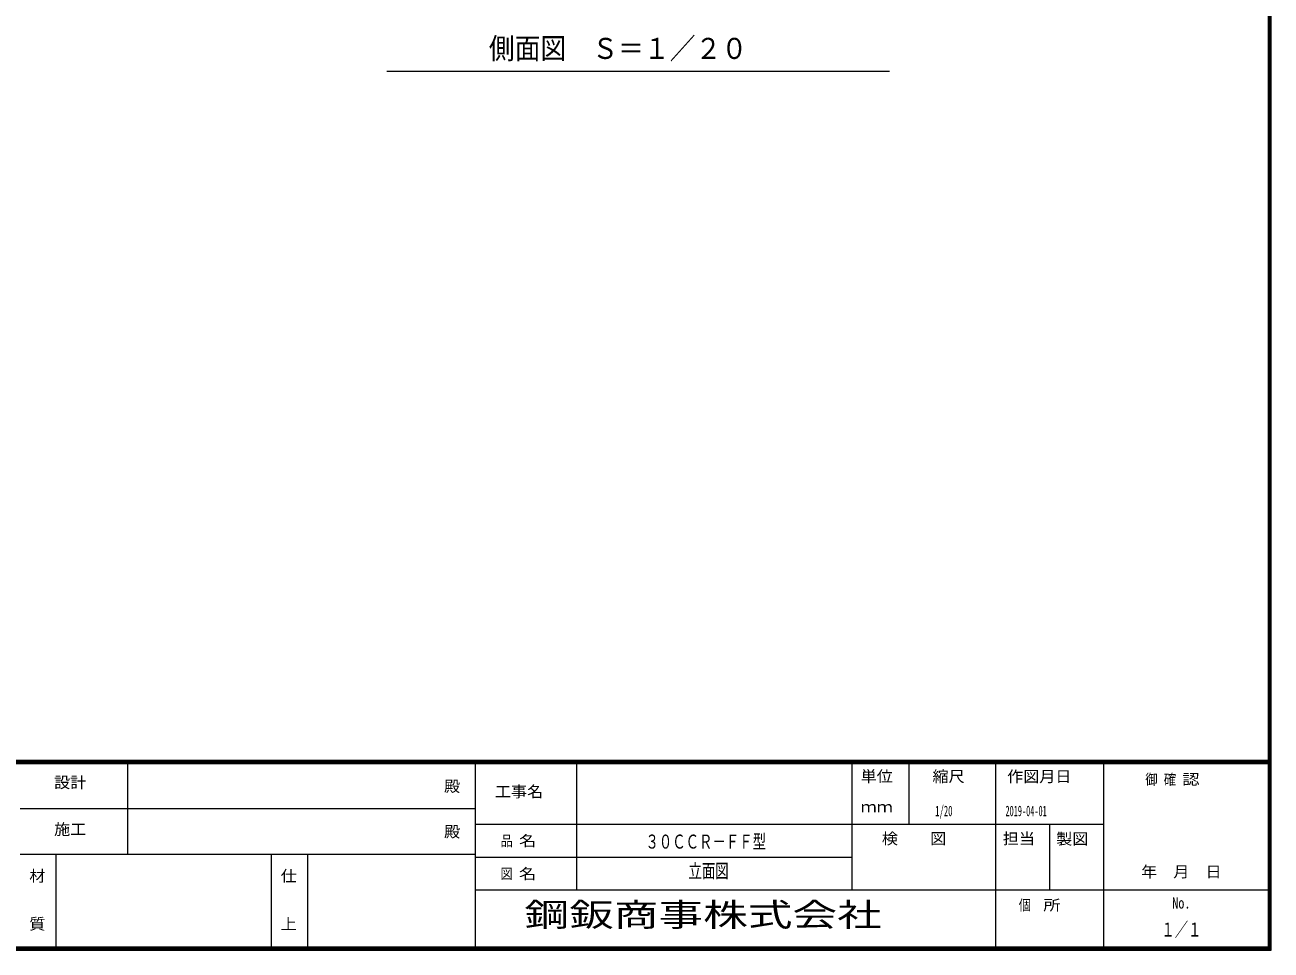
# Model space of a CAD drawing. Units: millimetres, scale not verified. Extents: x -5740 to 5740, y -4020 to 4020.
# Drawn here: x 1576 to 5740, y -4020 to -928 of the extents above; entities that cross this region are included whole.
import ezdxf
from ezdxf.enums import TextEntityAlignment as Align

# ---------------------------------------------------------------- set-up
doc = ezdxf.new("R2010")
doc.units = ezdxf.units.MM
doc.header["$LTSCALE"] = 10
doc.layers.add('0-1_0-F1TEXT', color=5, linetype='Continuous', lineweight=18)
doc.layers.add('0-9_2ラック-F寸法', color=3, linetype='Continuous', lineweight=18)
doc.layers.add('1-B_2-5DIM', color=7, linetype='Continuous')
doc.styles.add('ＭＳ ゴシック', font='')
doc.styles.get('ＭＳ ゴシック').set_extended_font_data('MS Gothic')

msp = doc.modelspace()

# ---------------------------------------------------------------- linework, layer by layer
at = {"layer": '0-1_0-F1TEXT'}
for p, q in [((-5730, -3385.87), (5730, -3385.87)), ((5730, -3386.87), (-5730, -3386.87)), ((-5730, -3387.87), (5730, -3387.87)), ((5730, -3388.87), (-5730, -3388.87)), ((-5730, -3389.87), (5730, -3389.87)), ((5730, -3390.87), (-5730, -3390.87)), ((-5730, -3391.87), (5730, -3391.87)), ((5730, -3392.87), (-5730, -3392.87)), ((-5730, -3393.87), (5730, -3393.87)), ((5730, -3394.87), (-5730, -3394.87)), ((-5730, -3395.87), (5730, -3395.87)), ((1920, -3699.87), (1920, -3395.87)), ((3080, -3395.87), (3080, -4019.87)), ((3420, -3819.87), (3420, -3395.87)), ((4340, -3819.87), (4340, -3395.87)), ((4530, -3395.87), (4530, -3599.87)), ((4820, -4019.87), (4820, -3395.87)), ((5180, -3395.87), (5180, -4019.87)), ((3080, -3547.87), (1560, -3547.87)), ((5180, -3599.87), (3080, -3599.87)), ((5000, -3599.87), (5000, -3819.87)), ((1560, -3699.87), (3080, -3699.87)), ((1680, -4019.87), (1680, -3699.87)), ((2400, -4019.87), (2400, -3699.87)), ((2520, -3699.87), (2520, -4019.87)), ((3080, -3709.87), (4340, -3709.87)), ((5740, -3819.87), (3080, -3819.87))]:
    msp.add_line(p, q, dxfattribs=at)
for points in [[(5740, 4020.13), (-5740, 4020.13), (-5740, -4019.87), (5740, -4019.87)], [(5739, 4019.13), (5739, -4018.87), (-5739, -4018.87), (-5739, 4019.13)], [(5738, 4018.13), (5738, -4017.87), (-5738, -4017.87), (-5738, 4018.13)], [(5737, 4017.13), (5737, -4016.87), (-5737, -4016.87), (-5737, 4017.13)], [(5736, 4016.13), (5736, -4015.87), (-5736, -4015.87), (-5736, 4016.13)], [(5735, 4015.13), (5735, -4014.87), (-5735, -4014.87), (-5735, 4015.13)], [(5734, 4014.13), (5734, -4013.87), (-5734, -4013.87), (-5734, 4014.13)], [(5733, 4013.13), (5733, -4012.87), (-5733, -4012.87), (-5733, 4013.13)], [(5732, 4012.13), (5732, -4011.87), (-5732, -4011.87), (-5732, 4012.13)], [(5731, 4011.13), (5731, -4010.87), (-5731, -4010.87), (-5731, 4011.13)], [(5730, 4010.13), (5730, -4009.87), (-5730, -4009.87), (-5730, 4010.13)]]:
    msp.add_lwpolyline(points, close=True, dxfattribs=at)
at = {"layer": '0-9_2ラック-F寸法'}
msp.add_line((2785.13, -1083.02), (4465.13, -1083.02), dxfattribs=at)

# ---------------------------------------------------------------- texts
at = {"layer": '0-1_0-F1TEXT', "color": 7, "style": 'ＭＳ ゴシック'}
for s, height, width, p in [('設計', 37.51, 1.05, (1673.56, -3489.56)), ('殿', 37.51, 1.05, (2976.56, -3502.34)), ('単位', 37.51, 1.05, (4368.56, -3469.34)), ('縮尺', 37.51, 1.05, (4608.56, -3469.34)), ('作図月日', 37.51, 1.05, (4858.12, -3469.75)), ('御 ', 35.43, 0.85, (5319.66, -3477.8)), ('確 ', 35.43, 0.85, (5381.42, -3477.8)), ('認', 35.43, 1.2, (5443.17, -3477.8)), ('工事名', 37.51, 1.05, (3146.56, -3520.34)), ('ｍｍ', 37.51, 1.05, (4368.56, -3571.34)), ('1/20', 35.17, 0.6, (4617.87, -3582.95)), ('2019-04-01', 35.17, 0.55, (4852.4, -3582.95)), ('施工', 37.51, 1.05, (1673.56, -3646.34)), ('殿', 37.51, 1.05, (2976.56, -3654.34)), ('品 ', 35.43, 0.85, (3165.06, -3683.03)), ('名', 35.43, 1.2, (3226.82, -3683.03)), ('３０ＣＣＲ－ＦＦ型', 46.89, 0.7, (3649.43, -3694.87)), ('検\u3000\u3000図', 37.51, 1.05, (4439.56, -3677.34)), ('担当', 37.51, 1.05, (4843.56, -3677.34)), ('製図', 37.51, 1.05, (5021.95, -3678.32)), ('図 ', 35.43, 0.85, (3165.06, -3793.03)), ('名', 35.43, 1.2, (3226.82, -3793.03)), ('立面図', 46.89, 0.7, (3793.2, -3792.96)), ('\u3000年\u3000月\u3000日', 37.51, 1.05, (5252.06, -3788.11)), ('材', 37.51, 1.05, (1590.56, -3802.34)), ('仕', 37.51, 1.05, (2430.56, -3802.34)), ('個  ', 35.43, 0.85, (4896.56, -3898.03)), ('所', 35.43, 1.2, (4978.9, -3898.03)), ('No.', 37.51, 0.8, (5409.56, -3892.34)), ('質', 37.51, 1.05, (1590.56, -3962.34)), ('上', 37.51, 1.05, (2430.56, -3962.34)), ('１／１', 46.89, 0.7, (5373.2, -3988.86))]:
    msp.add_text(s, height=height, dxfattribs=dict(at, width=width)).set_placement(p, align=Align.BOTTOM_LEFT)
at = {"layer": '0-9_2ラック-F寸法', "color": 7, "style": 'ＭＳ ゴシック', "width": 0.9}
msp.add_text('側面図\u3000Ｓ＝１／２０', height=70.33, dxfattribs=at).set_placement((3126.14, -1063.02), align=Align.BOTTOM_LEFT)
at = {"layer": '1-B_2-5DIM', "style": 'ＭＳ ゴシック', "width": 1.4}
msp.add_text('鋼鈑商事株式会社', height=78.15, dxfattribs=at).set_placement((3245.29, -3963.95), align=Align.BOTTOM_LEFT)

doc.saveas('drawing.dxf')
